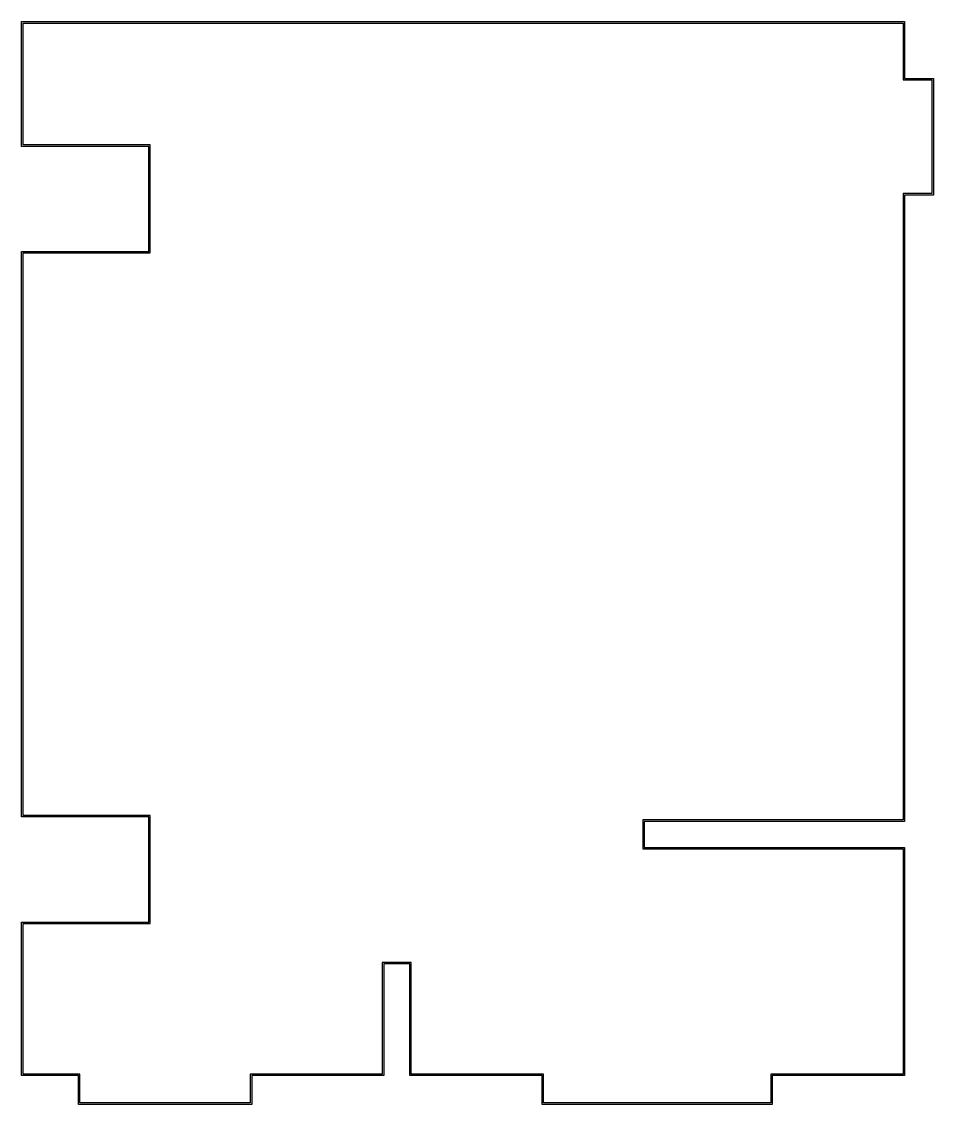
# Model space of a CAD drawing. Header units: millimetres. Extents: x -40.1 to 40.1, y -47.6 to 47.6.
import ezdxf

# ---------------------------------------------------------------- set-up
doc = ezdxf.new("R2010")
doc.units = ezdxf.units.MM
doc.layers.get('0').update_dxf_attribs({"linetype": 'CONTINUOUS'})

msp = doc.modelspace()

# ---------------------------------------------------------------- linework, layer by layer
for points in [[(40.127, 42.627), (40.127, 32.373), (37.587, 32.373), (37.587, -22.735), (14.666, -22.735), (14.666, -25.021), (37.587, -25.021), (37.587, -45.087), (25.936, -45.087), (25.936, -47.627), (5.682, -47.627), (5.682, -45.087), (-5.969, -45.087), (-5.969, -35.275), (-8.255, -35.275), (-8.255, -45.087), (-19.873, -45.087), (-19.873, -47.627), (-35.127, -47.627), (-35.127, -45.087), (-40.127, -45.087), (-40.127, -31.592), (-28.927, -31.592), (-28.927, -22.346), (-40.127, -22.346), (-40.127, 27.408), (-28.927, 27.408), (-28.927, 36.654), (-40.127, 36.654), (-40.127, 47.627), (37.587, 47.627), (37.587, 42.627)], [(-8.382, -35.148), (-8.382, -44.96), (-20, -44.96), (-20, -47.5), (-35, -47.5), (-35, -44.96), (-40, -44.96), (-40, -31.719), (-28.8, -31.719), (-28.8, -22.219), (-40, -22.219), (-40, 27.281), (-28.8, 27.281), (-28.8, 36.781), (-40, 36.781), (-40, 47.5), (37.46, 47.5), (37.46, 42.5), (40, 42.5), (40, 32.5), (37.46, 32.5), (37.46, -22.608), (14.539, -22.608), (14.539, -25.148), (37.46, -25.148), (37.46, -44.96), (25.809, -44.96), (25.809, -47.5), (5.809, -47.5), (5.809, -44.96), (-5.842, -44.96), (-5.842, -35.148)]]:
    msp.add_lwpolyline(points, close=True)

doc.saveas('drawing.dxf')
